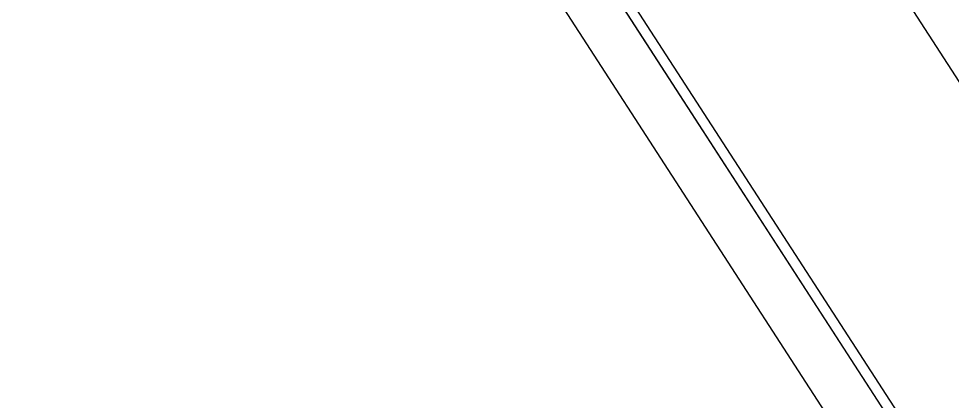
# Model space of a CAD drawing. Header units: millimetres. Extents: x 8159 to 14952, y 6817 to 11888.
# Drawn here: x 9024.7 to 9303, y 7743.2 to 7857.2 of the extents above; entities that cross this region are included whole.
import ezdxf

# ---------------------------------------------------------------- set-up
doc = ezdxf.new("R2010")
doc.units = ezdxf.units.MM
doc.header["$LTSCALE"] = 5
doc.layers.add('200-EquipBorder-2d', color=9, linetype='Continuous')
doc.layers.add('200-EquipID-2d', color=7, linetype='Continuous')
for name, color, linetype, lineweight in [('3-YANGIN-DOLABI', 7, 'Continuous', 0), ('anted', 10, 'Continuous', 0), ('FIBROBETON', 1, 'Continuous', 18), ('YAZI', 250, 'Continuous', 30)]:
    doc.layers.add(name, color=color, linetype=linetype, lineweight=lineweight)

# ---------------------------------------------------------------- blocks, each defined once
blk = doc.blocks.new('A$C23C11219')
at = {"layer": 'FIBROBETON'}
blk.add_lwpolyline([(4170.99, 707.81), (4330.65, -537.53, 0.079118), (6057.44, 175.69), (5734.15, 708.99, 0.288304), (5090.27, 1000.53, -0.032207)], format="xyb", close=True, dxfattribs=at)

msp = doc.modelspace()

# ---------------------------------------------------------------- linework, layer by layer
at = {"layer": '200-EquipBorder-2d', "elevation": 7.89}
for points in [[(9314.7, 7691.07), (9202.72, 7863.98), (9263.15, 7903.11), (9375.13, 7730.21)], [(9317.29, 7692.75), (9205.31, 7865.66), (9263.15, 7903.11), (9375.13, 7730.21)]]:
    msp.add_lwpolyline(points, close=True, dxfattribs=at)
at = {"layer": '200-EquipID-2d'}
for p, q in [((9314.71, 7691.05, 7.89), (9103.03, 8017.9, 31.45)), ((9302.31, 7682.6, 7.87), (9098.8, 7996.85, 37.72))]:
    msp.add_line(p, q, dxfattribs=at)
at = {"layer": 'anted', "ltscale": 3, "extrusion": (0, 0.010673, 0.999943), "elevation": 217.92}
msp.add_lwpolyline([(11856.76, 9414.68), (11856.76, 7096.25), (8385.9, 7096.25), (8385.9, 9414.68)], close=True, dxfattribs=at)
msp.add_lwpolyline([(11856.76, 9414.68), (11856.76, 7096.25), (8385.9, 7096.25), (8385.9, 9414.68)], close=True, dxfattribs=at)
msp.add_lwpolyline([(11856.76, 9414.68), (11856.76, 7096.25), (8385.9, 7096.25), (8385.9, 9414.68)], close=True, dxfattribs=at)
msp.add_lwpolyline([(11856.76, 9414.68), (11856.76, 7096.25), (8385.9, 7096.25), (8385.9, 9414.68)], close=True, dxfattribs=at)
at = {"layer": 'YAZI', "linetype": 'Continuous', "ltscale": 10, "extrusion": (0, 0.010673, 0.999943), "elevation": 240.51}
for points in [[(8159.11, 9661.15), (12372.47, 9661.15), (12372.47, 6815.05), (8159.11, 6815.05)], [(8159.11, 9661.15), (12372.47, 9661.15), (12372.47, 6815.05), (8159.11, 6815.05)], [(8159.11, 9661.15), (12372.47, 9661.15), (12372.47, 6815.05), (8159.11, 6815.05)], [(8159.11, 9661.15), (12372.47, 9661.15), (12372.47, 6815.05), (8159.11, 6815.05)], [(8199.97, 9620.29), (12331.6, 9620.29), (12331.6, 6855.91), (8199.97, 6855.91)], [(8254.37, 9565.89), (12277.2, 9565.89), (12277.2, 6910.31), (8254.37, 6910.31)]]:
    msp.add_lwpolyline(points, close=True, dxfattribs=at)

# ---------------------------------------------------------------- block references
at = {"layer": '3-YANGIN-DOLABI', "extrusion": (0, 0.010673, 0.999943), "rotation": 183.318814803488}
msp.add_blockref('A$C23C11219', (14647.13, 8757.75, 217.92), dxfattribs=at)

doc.saveas('drawing.dxf')
